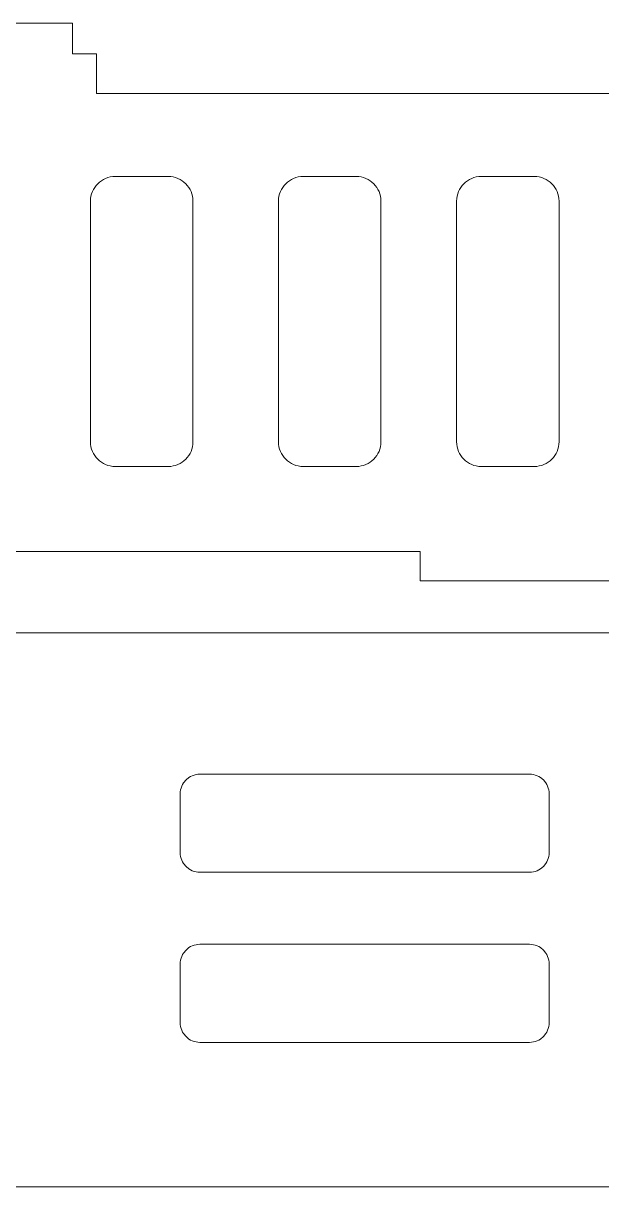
# Model space of a CAD drawing. Header units: millimetres. Extents: x -580 to 580, y -723 to 723.
# Drawn here: x 316.5 to 381.2, y -285.5 to -155.4 of the extents above; entities that cross this region are included whole.
import ezdxf

# ---------------------------------------------------------------- set-up
doc = ezdxf.new("R2010")
doc.units = ezdxf.units.MM
doc.header["$MEASUREMENT"] = 0
doc.layers.add('Camada 1', color=7, linetype='Continuous')

msp = doc.modelspace()

# ---------------------------------------------------------------- linework, layer by layer
at = {"layer": 'Camada 1', "color": 250, "lineweight": 9}
for points, knots in [([(277.954, -214.5025), (277.954, -214.5025), (211.0452, -214.5025), (211.0452, -214.5025), (211.0452, -214.5025), (211.0452, -214.5025), (211.0452, -187.8572), (211.0452, -187.8572), (211.0452, -187.8572), (211.0452, -187.8572), (208.2798, -187.8572), (208.2798, -187.8572), (208.2798, -187.8572), (208.2798, -187.8572), (208.2798, -214.5025), (208.2798, -214.5025), (208.2798, -214.5025), (208.2798, -214.5025), (201.1259, -214.5025), (201.1259, -214.5025), (201.1259, -214.5025), (201.1259, -214.5025), (201.1259, -163.2859), (201.1259, -163.2859), (201.1259, -163.2859), (201.1259, -163.2859), (215.4344, -163.2859), (215.4344, -163.2859), (215.4344, -163.2859), (215.4344, -163.2859), (215.4344, -158.8365), (215.4344, -158.8365), (215.4344, -158.8365), (215.4344, -158.8365), (218.1173, -158.8365), (218.1173, -158.8365), (218.1173, -158.8365), (218.1173, -158.8365), (218.1173, -155.4224), (218.1173, -155.4224), (218.1173, -155.4224), (218.1173, -155.4224), (225.8, -155.4224), (225.8, -155.4224), (225.8, -155.4224), (225.8, -155.4224), (225.8, -158.8365), (225.8, -158.8365), (225.8, -158.8365), (225.8, -158.8365), (228.4824, -158.8365), (228.4824, -158.8365), (228.4824, -158.8365), (228.4824, -158.8365), (228.4824, -163.2859), (228.4824, -163.2859), (228.4824, -163.2859), (228.4824, -163.2859), (311.6686, -163.2859), (311.6686, -163.2859), (311.6686, -163.2859), (311.6686, -163.2859), (311.6686, -158.8365), (311.6686, -158.8365), (311.6686, -158.8365), (311.6686, -158.8365), (314.3516, -158.8365), (314.3516, -158.8365), (314.3516, -158.8365), (314.3516, -158.8365), (314.3516, -155.4224), (314.3516, -155.4224), (314.3516, -155.4224), (314.3516, -155.4224), (322.0343, -155.4224), (322.0343, -155.4224), (322.0343, -155.4224), (322.0343, -155.4224), (322.0343, -158.8365), (322.0343, -158.8365), (322.0343, -158.8365), (322.0343, -158.8365), (324.7166, -158.8365), (324.7166, -158.8365), (324.7166, -158.8365), (324.7166, -158.8365), (324.7166, -163.2859), (324.7166, -163.2859), (324.7166, -163.2859), (324.7166, -163.2859), (409.009, -163.2859), (409.009, -163.2859), (409.009, -163.2859), (409.009, -163.2859), (409.009, -158.8365), (409.009, -158.8365), (409.009, -158.8365), (409.009, -158.8365), (411.6919, -158.8365), (411.6919, -158.8365), (411.6919, -158.8365), (411.6919, -158.8365), (411.6919, -155.4224), (411.6919, -155.4224), (411.6919, -155.4224), (411.6919, -155.4224), (419.3746, -155.4224), (419.3746, -155.4224), (419.3746, -155.4224), (419.3746, -155.4224), (419.3746, -158.8365), (419.3746, -158.8365), (419.3746, -158.8365), (419.3746, -158.8365), (422.057, -158.8365), (422.057, -158.8365), (422.057, -158.8365), (422.057, -158.8365), (422.057, -163.2859), (422.057, -163.2859), (422.057, -163.2859), (422.057, -163.2859), (435.7472, -163.2859), (435.7472, -163.2859), (435.7472, -163.2859), (435.7472, -163.2859), (435.7472, -214.5025), (435.7472, -214.5025), (435.7472, -214.5025), (435.7472, -214.5025), (427.8488, -214.5025), (427.8488, -214.5025), (427.8488, -214.5025), (427.8488, -214.5025), (427.8488, -187.8572), (427.8488, -187.8572), (427.8488, -187.8572), (427.8488, -187.8572), (425.0834, -187.8572), (425.0834, -187.8572), (425.0834, -187.8572), (425.0834, -187.8572), (425.0834, -214.5025), (425.0834, -214.5025), (425.0834, -214.5025), (425.0834, -214.5025), (383.0374, -214.5025), (383.0374, -214.5025), (383.0374, -214.5025), (383.0374, -214.5025), (383.0374, -217.7711), (383.0374, -217.7711), (383.0374, -217.7711), (383.0374, -217.7711), (360.9146, -217.7711), (360.9146, -217.7711), (360.9146, -217.7711), (360.9146, -217.7711), (360.9146, -214.5025), (360.9146, -214.5025), (360.9146, -214.5025), (360.9146, -214.5025), (300.0768, -214.5025), (300.0768, -214.5025), (300.0768, -214.5025), (300.0768, -214.5025), (300.0768, -217.7711), (300.0768, -217.7711), (300.0768, -217.7711), (300.0768, -217.7711), (277.954, -217.7711), (277.954, -217.7711), (277.954, -217.7711), (277.954, -217.7711), (277.954, -214.5025), (277.954, -214.5025), (277.954, -214.5025), (277.954, -214.5025), (277.954, -214.5025), (277.954, -214.5025)], [0, 0, 0, 0, 0.02173913, 0.02173913, 0.02173913, 0.02173913, 0.04347826, 0.04347826, 0.04347826, 0.04347826, 0.06521739, 0.06521739, 0.06521739, 0.06521739, 0.08695652, 0.08695652, 0.08695652, 0.08695652, 0.10869565, 0.10869565, 0.10869565, 0.10869565, 0.13043478, 0.13043478, 0.13043478, 0.13043478, 0.15217391, 0.15217391, 0.15217391, 0.15217391, 0.17391304, 0.17391304, 0.17391304, 0.17391304, 0.19565217, 0.19565217, 0.19565217, 0.19565217, 0.2173913, 0.2173913, 0.2173913, 0.2173913, 0.23913043, 0.23913043, 0.23913043, 0.23913043, 0.26086957, 0.26086957, 0.26086957, 0.26086957, 0.2826087, 0.2826087, 0.2826087, 0.2826087, 0.30434783, 0.30434783, 0.30434783, 0.30434783, 0.32608696, 0.32608696, 0.32608696, 0.32608696, 0.34782609, 0.34782609, 0.34782609, 0.34782609, 0.36956522, 0.36956522, 0.36956522, 0.36956522, 0.39130435, 0.39130435, 0.39130435, 0.39130435, 0.41304348, 0.41304348, 0.41304348, 0.41304348, 0.43478261, 0.43478261, 0.43478261, 0.43478261, 0.45652174, 0.45652174, 0.45652174, 0.45652174, 0.47826087, 0.47826087, 0.47826087, 0.47826087, 0.5, 0.5, 0.5, 0.5, 0.52173913, 0.52173913, 0.52173913, 0.52173913, 0.54347826, 0.54347826, 0.54347826, 0.54347826, 0.56521739, 0.56521739, 0.56521739, 0.56521739, 0.58695652, 0.58695652, 0.58695652, 0.58695652, 0.60869565, 0.60869565, 0.60869565, 0.60869565, 0.63043478, 0.63043478, 0.63043478, 0.63043478, 0.65217391, 0.65217391, 0.65217391, 0.65217391, 0.67391304, 0.67391304, 0.67391304, 0.67391304, 0.69565217, 0.69565217, 0.69565217, 0.69565217, 0.7173913, 0.7173913, 0.7173913, 0.7173913, 0.73913043, 0.73913043, 0.73913043, 0.73913043, 0.76086957, 0.76086957, 0.76086957, 0.76086957, 0.7826087, 0.7826087, 0.7826087, 0.7826087, 0.80434783, 0.80434783, 0.80434783, 0.80434783, 0.82608696, 0.82608696, 0.82608696, 0.82608696, 0.84782609, 0.84782609, 0.84782609, 0.84782609, 0.86956522, 0.86956522, 0.86956522, 0.86956522, 0.89130435, 0.89130435, 0.89130435, 0.89130435, 0.91304348, 0.91304348, 0.91304348, 0.91304348, 0.93478261, 0.93478261, 0.93478261, 0.93478261, 0.95652174, 0.95652174, 0.95652174, 0.95652174, 1, 1, 1, 1]), ([(77.4742, -285.5472), (77.4742, -285.5472), (77.4742, -276.7645), (77.4742, -276.7645), (77.4742, -276.7645), (77.4742, -276.7645), (89.4404, -276.7645), (89.4404, -276.7645), (89.4404, -276.7645), (89.4404, -276.7645), (89.4404, -273.9991), (89.4404, -273.9991), (89.4404, -273.9991), (89.4404, -273.9991), (77.4742, -273.9991), (77.4742, -273.9991), (77.4742, -273.9991), (77.4742, -273.9991), (77.4742, -265.6367), (77.4742, -265.6367), (77.4742, -265.6367), (77.4742, -265.6367), (71.9839, -265.6367), (71.9839, -265.6367), (71.9839, -265.6367), (71.9839, -265.6367), (71.9839, -255.958), (71.9839, -255.958), (71.9839, -255.958), (71.9839, -255.958), (89.4404, -255.958), (89.4404, -255.958), (89.4404, -255.958), (89.4404, -255.958), (89.4404, -253.1926), (89.4404, -253.1926), (89.4404, -253.1926), (89.4404, -253.1926), (71.9839, -253.1926), (71.9839, -253.1926), (71.9839, -253.1926), (71.9839, -253.1926), (71.9839, -243.5139), (71.9839, -243.5139), (71.9839, -243.5139), (71.9839, -243.5139), (77.4742, -243.5139), (77.4742, -243.5139), (77.4742, -243.5139), (77.4742, -243.5139), (77.4742, -235.2842), (77.4742, -235.2842), (77.4742, -235.2842), (77.4742, -235.2842), (89.4404, -235.2842), (89.4404, -235.2842), (89.4404, -235.2842), (89.4404, -235.2842), (89.4404, -232.5188), (89.4404, -232.5188), (89.4404, -232.5188), (89.4404, -232.5188), (77.4742, -232.5188), (77.4742, -232.5188), (77.4742, -232.5188), (77.4742, -232.5188), (77.4742, -223.6033), (77.4742, -223.6033), (77.4742, -223.6033), (77.4742, -223.6033), (462.8193, -223.6033), (462.8193, -223.6033), (462.8193, -223.6033), (462.8193, -223.6033), (462.8193, -243.5139), (462.8193, -243.5139), (462.8193, -243.5139), (462.8193, -243.5139), (468.36, -243.5139), (468.36, -243.5139), (468.36, -243.5139), (468.36, -243.5139), (468.36, -265.6367), (468.36, -265.6367), (468.36, -265.6367), (468.36, -265.6367), (462.8193, -265.6367), (462.8193, -265.6367), (462.8193, -265.6367), (462.8193, -265.6367), (462.8193, -285.5472), (462.8193, -285.5472), (462.8193, -285.5472), (462.8193, -285.5472), (77.4742, -285.5472), (77.4742, -285.5472), (77.4742, -285.5472), (77.4742, -285.5472), (77.4742, -285.5472), (77.4742, -285.5472)], [0, 0, 0, 0, 0.03846154, 0.03846154, 0.03846154, 0.03846154, 0.07692308, 0.07692308, 0.07692308, 0.07692308, 0.11538462, 0.11538462, 0.11538462, 0.11538462, 0.15384615, 0.15384615, 0.15384615, 0.15384615, 0.19230769, 0.19230769, 0.19230769, 0.19230769, 0.23076923, 0.23076923, 0.23076923, 0.23076923, 0.26923077, 0.26923077, 0.26923077, 0.26923077, 0.30769231, 0.30769231, 0.30769231, 0.30769231, 0.34615385, 0.34615385, 0.34615385, 0.34615385, 0.38461538, 0.38461538, 0.38461538, 0.38461538, 0.42307692, 0.42307692, 0.42307692, 0.42307692, 0.46153846, 0.46153846, 0.46153846, 0.46153846, 0.5, 0.5, 0.5, 0.5, 0.53846154, 0.53846154, 0.53846154, 0.53846154, 0.57692308, 0.57692308, 0.57692308, 0.57692308, 0.61538462, 0.61538462, 0.61538462, 0.61538462, 0.65384615, 0.65384615, 0.65384615, 0.65384615, 0.69230769, 0.69230769, 0.69230769, 0.69230769, 0.73076923, 0.73076923, 0.73076923, 0.73076923, 0.76923077, 0.76923077, 0.76923077, 0.76923077, 0.80769231, 0.80769231, 0.80769231, 0.80769231, 0.84615385, 0.84615385, 0.84615385, 0.84615385, 0.88461538, 0.88461538, 0.88461538, 0.88461538, 0.92307692, 0.92307692, 0.92307692, 0.92307692, 1, 1, 1, 1])]:
    msp.add_open_spline(points, degree=3, knots=knots, dxfattribs=at)
at = {"layer": 'Camada 1', "color": 240, "lineweight": 9}
for points, knots in [([(324.0458, -175.3191), (324.0458, -175.3191), (324.0458, -202.226), (324.0458, -202.226), (324.0458, -202.226), (324.0458, -202.226), (324.0602, -202.5077), (324.0602, -202.5077), (324.0602, -202.5077), (324.0602, -202.5077), (324.1023, -202.7814), (324.1023, -202.7814), (324.1023, -202.7814), (324.1023, -202.7814), (324.1707, -203.0459), (324.1707, -203.0459), (324.1707, -203.0459), (324.1707, -203.0459), (324.2641, -203.2997), (324.2641, -203.2997), (324.2641, -203.2997), (324.2641, -203.2997), (324.3808, -203.5413), (324.3808, -203.5413), (324.3808, -203.5413), (324.3808, -203.5413), (324.5198, -203.7693), (324.5198, -203.7693), (324.5198, -203.7693), (324.5198, -203.7693), (324.6793, -203.9823), (324.6793, -203.9823), (324.6793, -203.9823), (324.6793, -203.9823), (324.8581, -204.1789), (324.8581, -204.1789), (324.8581, -204.1789), (324.8581, -204.1789), (325.0548, -204.3578), (325.0548, -204.3578), (325.0548, -204.3578), (325.0548, -204.3578), (325.2678, -204.5173), (325.2678, -204.5173), (325.2678, -204.5173), (325.2678, -204.5173), (325.4958, -204.6562), (325.4958, -204.6562), (325.4958, -204.6562), (325.4958, -204.6562), (325.7374, -204.773), (325.7374, -204.773), (325.7374, -204.773), (325.7374, -204.773), (325.9912, -204.8664), (325.9912, -204.8664), (325.9912, -204.8664), (325.9912, -204.8664), (326.2557, -204.9348), (326.2557, -204.9348), (326.2557, -204.9348), (326.2557, -204.9348), (326.5294, -204.9769), (326.5294, -204.9769), (326.5294, -204.9769), (326.5294, -204.9769), (326.8111, -204.9913), (326.8111, -204.9913), (326.8111, -204.9913), (326.8111, -204.9913), (332.7434, -204.9913), (332.7434, -204.9913), (332.7434, -204.9913), (332.7434, -204.9913), (333.0251, -204.9769), (333.0251, -204.9769), (333.0251, -204.9769), (333.0251, -204.9769), (333.2989, -204.9348), (333.2989, -204.9348), (333.2989, -204.9348), (333.2989, -204.9348), (333.5634, -204.8664), (333.5634, -204.8664), (333.5634, -204.8664), (333.5634, -204.8664), (333.8171, -204.773), (333.8171, -204.773), (333.8171, -204.773), (333.8171, -204.773), (334.0587, -204.6562), (334.0587, -204.6562), (334.0587, -204.6562), (334.0587, -204.6562), (334.2868, -204.5173), (334.2868, -204.5173), (334.2868, -204.5173), (334.2868, -204.5173), (334.4998, -204.3578), (334.4998, -204.3578), (334.4998, -204.3578), (334.4998, -204.3578), (334.6964, -204.1789), (334.6964, -204.1789), (334.6964, -204.1789), (334.6964, -204.1789), (334.8753, -203.9823), (334.8753, -203.9823), (334.8753, -203.9823), (334.8753, -203.9823), (335.0348, -203.7693), (335.0348, -203.7693), (335.0348, -203.7693), (335.0348, -203.7693), (335.1737, -203.5413), (335.1737, -203.5413), (335.1737, -203.5413), (335.1737, -203.5413), (335.2905, -203.2997), (335.2905, -203.2997), (335.2905, -203.2997), (335.2905, -203.2997), (335.3839, -203.0459), (335.3839, -203.0459), (335.3839, -203.0459), (335.3839, -203.0459), (335.4523, -202.7814), (335.4523, -202.7814), (335.4523, -202.7814), (335.4523, -202.7814), (335.4944, -202.5077), (335.4944, -202.5077), (335.4944, -202.5077), (335.4944, -202.5077), (335.5087, -202.226), (335.5087, -202.226), (335.5087, -202.226), (335.5087, -202.226), (335.5087, -175.3191), (335.5087, -175.3191), (335.5087, -175.3191), (335.5087, -175.3191), (335.4944, -175.0374), (335.4944, -175.0374), (335.4944, -175.0374), (335.4944, -175.0374), (335.4523, -174.7635), (335.4523, -174.7635), (335.4523, -174.7635), (335.4523, -174.7635), (335.3839, -174.4991), (335.3839, -174.4991), (335.3839, -174.4991), (335.3839, -174.4991), (335.2905, -174.2453), (335.2905, -174.2453), (335.2905, -174.2453), (335.2905, -174.2453), (335.1737, -174.0037), (335.1737, -174.0037), (335.1737, -174.0037), (335.1737, -174.0037), (335.0348, -173.7757), (335.0348, -173.7757), (335.0348, -173.7757), (335.0348, -173.7757), (334.8753, -173.5626), (334.8753, -173.5626), (334.8753, -173.5626), (334.8753, -173.5626), (334.6964, -173.366), (334.6964, -173.366), (334.6964, -173.366), (334.6964, -173.366), (334.4998, -173.1872), (334.4998, -173.1872), (334.4998, -173.1872), (334.4998, -173.1872), (334.2868, -173.0276), (334.2868, -173.0276), (334.2868, -173.0276), (334.2868, -173.0276), (334.0587, -172.8887), (334.0587, -172.8887), (334.0587, -172.8887), (334.0587, -172.8887), (333.8171, -172.7719), (333.8171, -172.7719), (333.8171, -172.7719), (333.8171, -172.7719), (333.5634, -172.6785), (333.5634, -172.6785), (333.5634, -172.6785), (333.5634, -172.6785), (333.2989, -172.6101), (333.2989, -172.6101), (333.2989, -172.6101), (333.2989, -172.6101), (333.0251, -172.568), (333.0251, -172.568), (333.0251, -172.568), (333.0251, -172.568), (332.7434, -172.5537), (332.7434, -172.5537), (332.7434, -172.5537), (332.7434, -172.5537), (326.8111, -172.5537), (326.8111, -172.5537), (326.8111, -172.5537), (326.8111, -172.5537), (326.5294, -172.568), (326.5294, -172.568), (326.5294, -172.568), (326.5294, -172.568), (326.2557, -172.6101), (326.2557, -172.6101), (326.2557, -172.6101), (326.2557, -172.6101), (325.9912, -172.6785), (325.9912, -172.6785), (325.9912, -172.6785), (325.9912, -172.6785), (325.7374, -172.7719), (325.7374, -172.7719), (325.7374, -172.7719), (325.7374, -172.7719), (325.4958, -172.8887), (325.4958, -172.8887), (325.4958, -172.8887), (325.4958, -172.8887), (325.2678, -173.0276), (325.2678, -173.0276), (325.2678, -173.0276), (325.2678, -173.0276), (325.0548, -173.1872), (325.0548, -173.1872), (325.0548, -173.1872), (325.0548, -173.1872), (324.8581, -173.366), (324.8581, -173.366), (324.8581, -173.366), (324.8581, -173.366), (324.6793, -173.5626), (324.6793, -173.5626), (324.6793, -173.5626), (324.6793, -173.5626), (324.5198, -173.7757), (324.5198, -173.7757), (324.5198, -173.7757), (324.5198, -173.7757), (324.3808, -174.0037), (324.3808, -174.0037), (324.3808, -174.0037), (324.3808, -174.0037), (324.2641, -174.2453), (324.2641, -174.2453), (324.2641, -174.2453), (324.2641, -174.2453), (324.1707, -174.4991), (324.1707, -174.4991), (324.1707, -174.4991), (324.1707, -174.4991), (324.1023, -174.7635), (324.1023, -174.7635), (324.1023, -174.7635), (324.1023, -174.7635), (324.0602, -175.0374), (324.0602, -175.0374), (324.0602, -175.0374), (324.0602, -175.0374), (324.0458, -175.3191), (324.0458, -175.3191), (324.0458, -175.3191), (324.0458, -175.3191), (324.0458, -175.3191), (324.0458, -175.3191)], [0, 0, 0, 0, 0.01428571, 0.01428571, 0.01428571, 0.01428571, 0.02857143, 0.02857143, 0.02857143, 0.02857143, 0.04285714, 0.04285714, 0.04285714, 0.04285714, 0.05714286, 0.05714286, 0.05714286, 0.05714286, 0.07142857, 0.07142857, 0.07142857, 0.07142857, 0.08571429, 0.08571429, 0.08571429, 0.08571429, 0.1, 0.1, 0.1, 0.1, 0.11428571, 0.11428571, 0.11428571, 0.11428571, 0.12857143, 0.12857143, 0.12857143, 0.12857143, 0.14285714, 0.14285714, 0.14285714, 0.14285714, 0.15714286, 0.15714286, 0.15714286, 0.15714286, 0.17142857, 0.17142857, 0.17142857, 0.17142857, 0.18571429, 0.18571429, 0.18571429, 0.18571429, 0.2, 0.2, 0.2, 0.2, 0.21428571, 0.21428571, 0.21428571, 0.21428571, 0.22857143, 0.22857143, 0.22857143, 0.22857143, 0.24285714, 0.24285714, 0.24285714, 0.24285714, 0.25714286, 0.25714286, 0.25714286, 0.25714286, 0.27142857, 0.27142857, 0.27142857, 0.27142857, 0.28571429, 0.28571429, 0.28571429, 0.28571429, 0.3, 0.3, 0.3, 0.3, 0.31428571, 0.31428571, 0.31428571, 0.31428571, 0.32857143, 0.32857143, 0.32857143, 0.32857143, 0.34285714, 0.34285714, 0.34285714, 0.34285714, 0.35714286, 0.35714286, 0.35714286, 0.35714286, 0.37142857, 0.37142857, 0.37142857, 0.37142857, 0.38571429, 0.38571429, 0.38571429, 0.38571429, 0.4, 0.4, 0.4, 0.4, 0.41428571, 0.41428571, 0.41428571, 0.41428571, 0.42857143, 0.42857143, 0.42857143, 0.42857143, 0.44285714, 0.44285714, 0.44285714, 0.44285714, 0.45714286, 0.45714286, 0.45714286, 0.45714286, 0.47142857, 0.47142857, 0.47142857, 0.47142857, 0.48571429, 0.48571429, 0.48571429, 0.48571429, 0.5, 0.5, 0.5, 0.5, 0.51428571, 0.51428571, 0.51428571, 0.51428571, 0.52857143, 0.52857143, 0.52857143, 0.52857143, 0.54285714, 0.54285714, 0.54285714, 0.54285714, 0.55714286, 0.55714286, 0.55714286, 0.55714286, 0.57142857, 0.57142857, 0.57142857, 0.57142857, 0.58571429, 0.58571429, 0.58571429, 0.58571429, 0.6, 0.6, 0.6, 0.6, 0.61428571, 0.61428571, 0.61428571, 0.61428571, 0.62857143, 0.62857143, 0.62857143, 0.62857143, 0.64285714, 0.64285714, 0.64285714, 0.64285714, 0.65714286, 0.65714286, 0.65714286, 0.65714286, 0.67142857, 0.67142857, 0.67142857, 0.67142857, 0.68571429, 0.68571429, 0.68571429, 0.68571429, 0.7, 0.7, 0.7, 0.7, 0.71428571, 0.71428571, 0.71428571, 0.71428571, 0.72857143, 0.72857143, 0.72857143, 0.72857143, 0.74285714, 0.74285714, 0.74285714, 0.74285714, 0.75714286, 0.75714286, 0.75714286, 0.75714286, 0.77142857, 0.77142857, 0.77142857, 0.77142857, 0.78571429, 0.78571429, 0.78571429, 0.78571429, 0.8, 0.8, 0.8, 0.8, 0.81428571, 0.81428571, 0.81428571, 0.81428571, 0.82857143, 0.82857143, 0.82857143, 0.82857143, 0.84285714, 0.84285714, 0.84285714, 0.84285714, 0.85714286, 0.85714286, 0.85714286, 0.85714286, 0.87142857, 0.87142857, 0.87142857, 0.87142857, 0.88571429, 0.88571429, 0.88571429, 0.88571429, 0.9, 0.9, 0.9, 0.9, 0.91428571, 0.91428571, 0.91428571, 0.91428571, 0.92857143, 0.92857143, 0.92857143, 0.92857143, 0.94285714, 0.94285714, 0.94285714, 0.94285714, 0.95714286, 0.95714286, 0.95714286, 0.95714286, 0.97142857, 0.97142857, 0.97142857, 0.97142857, 1, 1, 1, 1]), ([(345.0624, -175.3191), (345.0624, -175.3191), (345.0624, -202.226), (345.0624, -202.226), (345.0624, -202.226), (345.0624, -202.226), (345.0768, -202.5077), (345.0768, -202.5077), (345.0768, -202.5077), (345.0768, -202.5077), (345.119, -202.7814), (345.119, -202.7814), (345.119, -202.7814), (345.119, -202.7814), (345.1874, -203.0459), (345.1874, -203.0459), (345.1874, -203.0459), (345.1874, -203.0459), (345.2807, -203.2997), (345.2807, -203.2997), (345.2807, -203.2997), (345.2807, -203.2997), (345.3975, -203.5413), (345.3975, -203.5413), (345.3975, -203.5413), (345.3975, -203.5413), (345.5364, -203.7693), (345.5364, -203.7693), (345.5364, -203.7693), (345.5364, -203.7693), (345.696, -203.9823), (345.696, -203.9823), (345.696, -203.9823), (345.696, -203.9823), (345.8748, -204.1789), (345.8748, -204.1789), (345.8748, -204.1789), (345.8748, -204.1789), (346.0714, -204.3578), (346.0714, -204.3578), (346.0714, -204.3578), (346.0714, -204.3578), (346.2845, -204.5173), (346.2845, -204.5173), (346.2845, -204.5173), (346.2845, -204.5173), (346.5125, -204.6562), (346.5125, -204.6562), (346.5125, -204.6562), (346.5125, -204.6562), (346.7541, -204.773), (346.7541, -204.773), (346.7541, -204.773), (346.7541, -204.773), (347.0079, -204.8664), (347.0079, -204.8664), (347.0079, -204.8664), (347.0079, -204.8664), (347.2723, -204.9348), (347.2723, -204.9348), (347.2723, -204.9348), (347.2723, -204.9348), (347.5461, -204.9769), (347.5461, -204.9769), (347.5461, -204.9769), (347.5461, -204.9769), (347.8278, -204.9913), (347.8278, -204.9913), (347.8278, -204.9913), (347.8278, -204.9913), (353.76, -204.9913), (353.76, -204.9913), (353.76, -204.9913), (353.76, -204.9913), (354.0417, -204.9769), (354.0417, -204.9769), (354.0417, -204.9769), (354.0417, -204.9769), (354.3156, -204.9348), (354.3156, -204.9348), (354.3156, -204.9348), (354.3156, -204.9348), (354.5801, -204.8664), (354.5801, -204.8664), (354.5801, -204.8664), (354.5801, -204.8664), (354.8338, -204.773), (354.8338, -204.773), (354.8338, -204.773), (354.8338, -204.773), (355.0754, -204.6562), (355.0754, -204.6562), (355.0754, -204.6562), (355.0754, -204.6562), (355.3035, -204.5173), (355.3035, -204.5173), (355.3035, -204.5173), (355.3035, -204.5173), (355.5165, -204.3578), (355.5165, -204.3578), (355.5165, -204.3578), (355.5165, -204.3578), (355.7131, -204.1789), (355.7131, -204.1789), (355.7131, -204.1789), (355.7131, -204.1789), (355.8919, -203.9823), (355.8919, -203.9823), (355.8919, -203.9823), (355.8919, -203.9823), (356.0515, -203.7693), (356.0515, -203.7693), (356.0515, -203.7693), (356.0515, -203.7693), (356.1904, -203.5413), (356.1904, -203.5413), (356.1904, -203.5413), (356.1904, -203.5413), (356.3072, -203.2997), (356.3072, -203.2997), (356.3072, -203.2997), (356.3072, -203.2997), (356.4006, -203.0459), (356.4006, -203.0459), (356.4006, -203.0459), (356.4006, -203.0459), (356.469, -202.7814), (356.469, -202.7814), (356.469, -202.7814), (356.469, -202.7814), (356.5111, -202.5077), (356.5111, -202.5077), (356.5111, -202.5077), (356.5111, -202.5077), (356.5254, -202.226), (356.5254, -202.226), (356.5254, -202.226), (356.5254, -202.226), (356.5254, -175.3191), (356.5254, -175.3191), (356.5254, -175.3191), (356.5254, -175.3191), (356.5111, -175.0374), (356.5111, -175.0374), (356.5111, -175.0374), (356.5111, -175.0374), (356.469, -174.7635), (356.469, -174.7635), (356.469, -174.7635), (356.469, -174.7635), (356.4006, -174.4991), (356.4006, -174.4991), (356.4006, -174.4991), (356.4006, -174.4991), (356.3072, -174.2453), (356.3072, -174.2453), (356.3072, -174.2453), (356.3072, -174.2453), (356.1904, -174.0037), (356.1904, -174.0037), (356.1904, -174.0037), (356.1904, -174.0037), (356.0515, -173.7757), (356.0515, -173.7757), (356.0515, -173.7757), (356.0515, -173.7757), (355.8919, -173.5626), (355.8919, -173.5626), (355.8919, -173.5626), (355.8919, -173.5626), (355.7131, -173.366), (355.7131, -173.366), (355.7131, -173.366), (355.7131, -173.366), (355.5165, -173.1872), (355.5165, -173.1872), (355.5165, -173.1872), (355.5165, -173.1872), (355.3035, -173.0276), (355.3035, -173.0276), (355.3035, -173.0276), (355.3035, -173.0276), (355.0754, -172.8887), (355.0754, -172.8887), (355.0754, -172.8887), (355.0754, -172.8887), (354.8338, -172.7719), (354.8338, -172.7719), (354.8338, -172.7719), (354.8338, -172.7719), (354.5801, -172.6785), (354.5801, -172.6785), (354.5801, -172.6785), (354.5801, -172.6785), (354.3156, -172.6101), (354.3156, -172.6101), (354.3156, -172.6101), (354.3156, -172.6101), (354.0417, -172.568), (354.0417, -172.568), (354.0417, -172.568), (354.0417, -172.568), (353.76, -172.5537), (353.76, -172.5537), (353.76, -172.5537), (353.76, -172.5537), (347.8278, -172.5537), (347.8278, -172.5537), (347.8278, -172.5537), (347.8278, -172.5537), (347.5461, -172.568), (347.5461, -172.568), (347.5461, -172.568), (347.5461, -172.568), (347.2723, -172.6101), (347.2723, -172.6101), (347.2723, -172.6101), (347.2723, -172.6101), (347.0079, -172.6785), (347.0079, -172.6785), (347.0079, -172.6785), (347.0079, -172.6785), (346.7541, -172.7719), (346.7541, -172.7719), (346.7541, -172.7719), (346.7541, -172.7719), (346.5125, -172.8887), (346.5125, -172.8887), (346.5125, -172.8887), (346.5125, -172.8887), (346.2845, -173.0276), (346.2845, -173.0276), (346.2845, -173.0276), (346.2845, -173.0276), (346.0714, -173.1872), (346.0714, -173.1872), (346.0714, -173.1872), (346.0714, -173.1872), (345.8748, -173.366), (345.8748, -173.366), (345.8748, -173.366), (345.8748, -173.366), (345.696, -173.5626), (345.696, -173.5626), (345.696, -173.5626), (345.696, -173.5626), (345.5364, -173.7757), (345.5364, -173.7757), (345.5364, -173.7757), (345.5364, -173.7757), (345.3975, -174.0037), (345.3975, -174.0037), (345.3975, -174.0037), (345.3975, -174.0037), (345.2807, -174.2453), (345.2807, -174.2453), (345.2807, -174.2453), (345.2807, -174.2453), (345.1874, -174.4991), (345.1874, -174.4991), (345.1874, -174.4991), (345.1874, -174.4991), (345.119, -174.7635), (345.119, -174.7635), (345.119, -174.7635), (345.119, -174.7635), (345.0768, -175.0374), (345.0768, -175.0374), (345.0768, -175.0374), (345.0768, -175.0374), (345.0624, -175.3191), (345.0624, -175.3191), (345.0624, -175.3191), (345.0624, -175.3191), (345.0624, -175.3191), (345.0624, -175.3191)], [0, 0, 0, 0, 0.01428571, 0.01428571, 0.01428571, 0.01428571, 0.02857143, 0.02857143, 0.02857143, 0.02857143, 0.04285714, 0.04285714, 0.04285714, 0.04285714, 0.05714286, 0.05714286, 0.05714286, 0.05714286, 0.07142857, 0.07142857, 0.07142857, 0.07142857, 0.08571429, 0.08571429, 0.08571429, 0.08571429, 0.1, 0.1, 0.1, 0.1, 0.11428571, 0.11428571, 0.11428571, 0.11428571, 0.12857143, 0.12857143, 0.12857143, 0.12857143, 0.14285714, 0.14285714, 0.14285714, 0.14285714, 0.15714286, 0.15714286, 0.15714286, 0.15714286, 0.17142857, 0.17142857, 0.17142857, 0.17142857, 0.18571429, 0.18571429, 0.18571429, 0.18571429, 0.2, 0.2, 0.2, 0.2, 0.21428571, 0.21428571, 0.21428571, 0.21428571, 0.22857143, 0.22857143, 0.22857143, 0.22857143, 0.24285714, 0.24285714, 0.24285714, 0.24285714, 0.25714286, 0.25714286, 0.25714286, 0.25714286, 0.27142857, 0.27142857, 0.27142857, 0.27142857, 0.28571429, 0.28571429, 0.28571429, 0.28571429, 0.3, 0.3, 0.3, 0.3, 0.31428571, 0.31428571, 0.31428571, 0.31428571, 0.32857143, 0.32857143, 0.32857143, 0.32857143, 0.34285714, 0.34285714, 0.34285714, 0.34285714, 0.35714286, 0.35714286, 0.35714286, 0.35714286, 0.37142857, 0.37142857, 0.37142857, 0.37142857, 0.38571429, 0.38571429, 0.38571429, 0.38571429, 0.4, 0.4, 0.4, 0.4, 0.41428571, 0.41428571, 0.41428571, 0.41428571, 0.42857143, 0.42857143, 0.42857143, 0.42857143, 0.44285714, 0.44285714, 0.44285714, 0.44285714, 0.45714286, 0.45714286, 0.45714286, 0.45714286, 0.47142857, 0.47142857, 0.47142857, 0.47142857, 0.48571429, 0.48571429, 0.48571429, 0.48571429, 0.5, 0.5, 0.5, 0.5, 0.51428571, 0.51428571, 0.51428571, 0.51428571, 0.52857143, 0.52857143, 0.52857143, 0.52857143, 0.54285714, 0.54285714, 0.54285714, 0.54285714, 0.55714286, 0.55714286, 0.55714286, 0.55714286, 0.57142857, 0.57142857, 0.57142857, 0.57142857, 0.58571429, 0.58571429, 0.58571429, 0.58571429, 0.6, 0.6, 0.6, 0.6, 0.61428571, 0.61428571, 0.61428571, 0.61428571, 0.62857143, 0.62857143, 0.62857143, 0.62857143, 0.64285714, 0.64285714, 0.64285714, 0.64285714, 0.65714286, 0.65714286, 0.65714286, 0.65714286, 0.67142857, 0.67142857, 0.67142857, 0.67142857, 0.68571429, 0.68571429, 0.68571429, 0.68571429, 0.7, 0.7, 0.7, 0.7, 0.71428571, 0.71428571, 0.71428571, 0.71428571, 0.72857143, 0.72857143, 0.72857143, 0.72857143, 0.74285714, 0.74285714, 0.74285714, 0.74285714, 0.75714286, 0.75714286, 0.75714286, 0.75714286, 0.77142857, 0.77142857, 0.77142857, 0.77142857, 0.78571429, 0.78571429, 0.78571429, 0.78571429, 0.8, 0.8, 0.8, 0.8, 0.81428571, 0.81428571, 0.81428571, 0.81428571, 0.82857143, 0.82857143, 0.82857143, 0.82857143, 0.84285714, 0.84285714, 0.84285714, 0.84285714, 0.85714286, 0.85714286, 0.85714286, 0.85714286, 0.87142857, 0.87142857, 0.87142857, 0.87142857, 0.88571429, 0.88571429, 0.88571429, 0.88571429, 0.9, 0.9, 0.9, 0.9, 0.91428571, 0.91428571, 0.91428571, 0.91428571, 0.92857143, 0.92857143, 0.92857143, 0.92857143, 0.94285714, 0.94285714, 0.94285714, 0.94285714, 0.95714286, 0.95714286, 0.95714286, 0.95714286, 0.97142857, 0.97142857, 0.97142857, 0.97142857, 1, 1, 1, 1]), ([(364.973, -175.3191), (364.973, -175.3191), (364.973, -202.226), (364.973, -202.226), (364.973, -202.226), (364.973, -202.226), (364.9874, -202.5077), (364.9874, -202.5077), (364.9874, -202.5077), (364.9874, -202.5077), (365.0295, -202.7814), (365.0295, -202.7814), (365.0295, -202.7814), (365.0295, -202.7814), (365.0979, -203.0459), (365.0979, -203.0459), (365.0979, -203.0459), (365.0979, -203.0459), (365.1913, -203.2997), (365.1913, -203.2997), (365.1913, -203.2997), (365.1913, -203.2997), (365.3081, -203.5413), (365.3081, -203.5413), (365.3081, -203.5413), (365.3081, -203.5413), (365.447, -203.7693), (365.447, -203.7693), (365.447, -203.7693), (365.447, -203.7693), (365.6065, -203.9823), (365.6065, -203.9823), (365.6065, -203.9823), (365.6065, -203.9823), (365.7854, -204.1789), (365.7854, -204.1789), (365.7854, -204.1789), (365.7854, -204.1789), (365.982, -204.3578), (365.982, -204.3578), (365.982, -204.3578), (365.982, -204.3578), (366.195, -204.5173), (366.195, -204.5173), (366.195, -204.5173), (366.195, -204.5173), (366.423, -204.6562), (366.423, -204.6562), (366.423, -204.6562), (366.423, -204.6562), (366.6646, -204.773), (366.6646, -204.773), (366.6646, -204.773), (366.6646, -204.773), (366.9184, -204.8664), (366.9184, -204.8664), (366.9184, -204.8664), (366.9184, -204.8664), (367.1829, -204.9348), (367.1829, -204.9348), (367.1829, -204.9348), (367.1829, -204.9348), (367.4566, -204.9769), (367.4566, -204.9769), (367.4566, -204.9769), (367.4566, -204.9769), (367.7383, -204.9913), (367.7383, -204.9913), (367.7383, -204.9913), (367.7383, -204.9913), (373.6706, -204.9913), (373.6706, -204.9913), (373.6706, -204.9913), (373.6706, -204.9913), (373.9523, -204.9769), (373.9523, -204.9769), (373.9523, -204.9769), (373.9523, -204.9769), (374.2261, -204.9348), (374.2261, -204.9348), (374.2261, -204.9348), (374.2261, -204.9348), (374.4906, -204.8664), (374.4906, -204.8664), (374.4906, -204.8664), (374.4906, -204.8664), (374.7444, -204.773), (374.7444, -204.773), (374.7444, -204.773), (374.7444, -204.773), (374.986, -204.6562), (374.986, -204.6562), (374.986, -204.6562), (374.986, -204.6562), (375.214, -204.5173), (375.214, -204.5173), (375.214, -204.5173), (375.214, -204.5173), (375.427, -204.3578), (375.427, -204.3578), (375.427, -204.3578), (375.427, -204.3578), (375.6236, -204.1789), (375.6236, -204.1789), (375.6236, -204.1789), (375.6236, -204.1789), (375.8025, -203.9823), (375.8025, -203.9823), (375.8025, -203.9823), (375.8025, -203.9823), (375.962, -203.7693), (375.962, -203.7693), (375.962, -203.7693), (375.962, -203.7693), (376.1009, -203.5413), (376.1009, -203.5413), (376.1009, -203.5413), (376.1009, -203.5413), (376.2177, -203.2997), (376.2177, -203.2997), (376.2177, -203.2997), (376.2177, -203.2997), (376.3111, -203.0459), (376.3111, -203.0459), (376.3111, -203.0459), (376.3111, -203.0459), (376.3795, -202.7814), (376.3795, -202.7814), (376.3795, -202.7814), (376.3795, -202.7814), (376.4216, -202.5077), (376.4216, -202.5077), (376.4216, -202.5077), (376.4216, -202.5077), (376.4359, -202.226), (376.4359, -202.226), (376.4359, -202.226), (376.4359, -202.226), (376.4359, -175.3191), (376.4359, -175.3191), (376.4359, -175.3191), (376.4359, -175.3191), (376.4216, -175.0374), (376.4216, -175.0374), (376.4216, -175.0374), (376.4216, -175.0374), (376.3795, -174.7635), (376.3795, -174.7635), (376.3795, -174.7635), (376.3795, -174.7635), (376.3111, -174.4991), (376.3111, -174.4991), (376.3111, -174.4991), (376.3111, -174.4991), (376.2177, -174.2453), (376.2177, -174.2453), (376.2177, -174.2453), (376.2177, -174.2453), (376.1009, -174.0037), (376.1009, -174.0037), (376.1009, -174.0037), (376.1009, -174.0037), (375.962, -173.7757), (375.962, -173.7757), (375.962, -173.7757), (375.962, -173.7757), (375.8025, -173.5626), (375.8025, -173.5626), (375.8025, -173.5626), (375.8025, -173.5626), (375.6236, -173.366), (375.6236, -173.366), (375.6236, -173.366), (375.6236, -173.366), (375.427, -173.1872), (375.427, -173.1872), (375.427, -173.1872), (375.427, -173.1872), (375.214, -173.0276), (375.214, -173.0276), (375.214, -173.0276), (375.214, -173.0276), (374.986, -172.8887), (374.986, -172.8887), (374.986, -172.8887), (374.986, -172.8887), (374.7444, -172.7719), (374.7444, -172.7719), (374.7444, -172.7719), (374.7444, -172.7719), (374.4906, -172.6785), (374.4906, -172.6785), (374.4906, -172.6785), (374.4906, -172.6785), (374.2261, -172.6101), (374.2261, -172.6101), (374.2261, -172.6101), (374.2261, -172.6101), (373.9523, -172.568), (373.9523, -172.568), (373.9523, -172.568), (373.9523, -172.568), (373.6706, -172.5537), (373.6706, -172.5537), (373.6706, -172.5537), (373.6706, -172.5537), (367.7383, -172.5537), (367.7383, -172.5537), (367.7383, -172.5537), (367.7383, -172.5537), (367.4566, -172.568), (367.4566, -172.568), (367.4566, -172.568), (367.4566, -172.568), (367.1829, -172.6101), (367.1829, -172.6101), (367.1829, -172.6101), (367.1829, -172.6101), (366.9184, -172.6785), (366.9184, -172.6785), (366.9184, -172.6785), (366.9184, -172.6785), (366.6646, -172.7719), (366.6646, -172.7719), (366.6646, -172.7719), (366.6646, -172.7719), (366.423, -172.8887), (366.423, -172.8887), (366.423, -172.8887), (366.423, -172.8887), (366.195, -173.0276), (366.195, -173.0276), (366.195, -173.0276), (366.195, -173.0276), (365.982, -173.1872), (365.982, -173.1872), (365.982, -173.1872), (365.982, -173.1872), (365.7854, -173.366), (365.7854, -173.366), (365.7854, -173.366), (365.7854, -173.366), (365.6065, -173.5626), (365.6065, -173.5626), (365.6065, -173.5626), (365.6065, -173.5626), (365.447, -173.7757), (365.447, -173.7757), (365.447, -173.7757), (365.447, -173.7757), (365.3081, -174.0037), (365.3081, -174.0037), (365.3081, -174.0037), (365.3081, -174.0037), (365.1913, -174.2453), (365.1913, -174.2453), (365.1913, -174.2453), (365.1913, -174.2453), (365.0979, -174.4991), (365.0979, -174.4991), (365.0979, -174.4991), (365.0979, -174.4991), (365.0295, -174.7635), (365.0295, -174.7635), (365.0295, -174.7635), (365.0295, -174.7635), (364.9874, -175.0374), (364.9874, -175.0374), (364.9874, -175.0374), (364.9874, -175.0374), (364.973, -175.3191), (364.973, -175.3191), (364.973, -175.3191), (364.973, -175.3191), (364.973, -175.3191), (364.973, -175.3191)], [0, 0, 0, 0, 0.01428571, 0.01428571, 0.01428571, 0.01428571, 0.02857143, 0.02857143, 0.02857143, 0.02857143, 0.04285714, 0.04285714, 0.04285714, 0.04285714, 0.05714286, 0.05714286, 0.05714286, 0.05714286, 0.07142857, 0.07142857, 0.07142857, 0.07142857, 0.08571429, 0.08571429, 0.08571429, 0.08571429, 0.1, 0.1, 0.1, 0.1, 0.11428571, 0.11428571, 0.11428571, 0.11428571, 0.12857143, 0.12857143, 0.12857143, 0.12857143, 0.14285714, 0.14285714, 0.14285714, 0.14285714, 0.15714286, 0.15714286, 0.15714286, 0.15714286, 0.17142857, 0.17142857, 0.17142857, 0.17142857, 0.18571429, 0.18571429, 0.18571429, 0.18571429, 0.2, 0.2, 0.2, 0.2, 0.21428571, 0.21428571, 0.21428571, 0.21428571, 0.22857143, 0.22857143, 0.22857143, 0.22857143, 0.24285714, 0.24285714, 0.24285714, 0.24285714, 0.25714286, 0.25714286, 0.25714286, 0.25714286, 0.27142857, 0.27142857, 0.27142857, 0.27142857, 0.28571429, 0.28571429, 0.28571429, 0.28571429, 0.3, 0.3, 0.3, 0.3, 0.31428571, 0.31428571, 0.31428571, 0.31428571, 0.32857143, 0.32857143, 0.32857143, 0.32857143, 0.34285714, 0.34285714, 0.34285714, 0.34285714, 0.35714286, 0.35714286, 0.35714286, 0.35714286, 0.37142857, 0.37142857, 0.37142857, 0.37142857, 0.38571429, 0.38571429, 0.38571429, 0.38571429, 0.4, 0.4, 0.4, 0.4, 0.41428571, 0.41428571, 0.41428571, 0.41428571, 0.42857143, 0.42857143, 0.42857143, 0.42857143, 0.44285714, 0.44285714, 0.44285714, 0.44285714, 0.45714286, 0.45714286, 0.45714286, 0.45714286, 0.47142857, 0.47142857, 0.47142857, 0.47142857, 0.48571429, 0.48571429, 0.48571429, 0.48571429, 0.5, 0.5, 0.5, 0.5, 0.51428571, 0.51428571, 0.51428571, 0.51428571, 0.52857143, 0.52857143, 0.52857143, 0.52857143, 0.54285714, 0.54285714, 0.54285714, 0.54285714, 0.55714286, 0.55714286, 0.55714286, 0.55714286, 0.57142857, 0.57142857, 0.57142857, 0.57142857, 0.58571429, 0.58571429, 0.58571429, 0.58571429, 0.6, 0.6, 0.6, 0.6, 0.61428571, 0.61428571, 0.61428571, 0.61428571, 0.62857143, 0.62857143, 0.62857143, 0.62857143, 0.64285714, 0.64285714, 0.64285714, 0.64285714, 0.65714286, 0.65714286, 0.65714286, 0.65714286, 0.67142857, 0.67142857, 0.67142857, 0.67142857, 0.68571429, 0.68571429, 0.68571429, 0.68571429, 0.7, 0.7, 0.7, 0.7, 0.71428571, 0.71428571, 0.71428571, 0.71428571, 0.72857143, 0.72857143, 0.72857143, 0.72857143, 0.74285714, 0.74285714, 0.74285714, 0.74285714, 0.75714286, 0.75714286, 0.75714286, 0.75714286, 0.77142857, 0.77142857, 0.77142857, 0.77142857, 0.78571429, 0.78571429, 0.78571429, 0.78571429, 0.8, 0.8, 0.8, 0.8, 0.81428571, 0.81428571, 0.81428571, 0.81428571, 0.82857143, 0.82857143, 0.82857143, 0.82857143, 0.84285714, 0.84285714, 0.84285714, 0.84285714, 0.85714286, 0.85714286, 0.85714286, 0.85714286, 0.87142857, 0.87142857, 0.87142857, 0.87142857, 0.88571429, 0.88571429, 0.88571429, 0.88571429, 0.9, 0.9, 0.9, 0.9, 0.91428571, 0.91428571, 0.91428571, 0.91428571, 0.92857143, 0.92857143, 0.92857143, 0.92857143, 0.94285714, 0.94285714, 0.94285714, 0.94285714, 0.95714286, 0.95714286, 0.95714286, 0.95714286, 0.97142857, 0.97142857, 0.97142857, 0.97142857, 1, 1, 1, 1]), ([(373.1124, -239.4062), (373.1124, -239.4062), (336.2907, -239.4062), (336.2907, -239.4062), (336.2907, -239.4062), (336.2907, -239.4062), (336.0652, -239.4177), (336.0652, -239.4177), (336.0652, -239.4177), (336.0652, -239.4177), (335.8462, -239.4513), (335.8462, -239.4513), (335.8462, -239.4513), (335.8462, -239.4513), (335.6346, -239.5061), (335.6346, -239.5061), (335.6346, -239.5061), (335.6346, -239.5061), (335.4317, -239.5807), (335.4317, -239.5807), (335.4317, -239.5807), (335.4317, -239.5807), (335.2384, -239.6743), (335.2384, -239.6743), (335.2384, -239.6743), (335.2384, -239.6743), (335.0559, -239.7854), (335.0559, -239.7854), (335.0559, -239.7854), (335.0559, -239.7854), (334.7282, -240.0561), (334.7282, -240.0561), (334.7282, -240.0561), (334.7282, -240.0561), (334.4575, -240.3839), (334.4575, -240.3839), (334.4575, -240.3839), (334.4575, -240.3839), (334.3462, -240.5663), (334.3462, -240.5663), (334.3462, -240.5663), (334.3462, -240.5663), (334.2529, -240.7596), (334.2529, -240.7596), (334.2529, -240.7596), (334.2529, -240.7596), (334.1782, -240.9626), (334.1782, -240.9626), (334.1782, -240.9626), (334.1782, -240.9626), (334.1235, -241.174), (334.1235, -241.174), (334.1235, -241.174), (334.1235, -241.174), (334.0898, -241.3932), (334.0898, -241.3932), (334.0898, -241.3932), (334.0898, -241.3932), (334.0784, -241.6184), (334.0784, -241.6184), (334.0784, -241.6184), (334.0784, -241.6184), (334.0784, -248.1691), (334.0784, -248.1691), (334.0784, -248.1691), (334.0784, -248.1691), (334.0898, -248.3944), (334.0898, -248.3944), (334.0898, -248.3944), (334.0898, -248.3944), (334.1235, -248.6136), (334.1235, -248.6136), (334.1235, -248.6136), (334.1235, -248.6136), (334.1782, -248.8251), (334.1782, -248.8251), (334.1782, -248.8251), (334.1782, -248.8251), (334.2529, -249.0281), (334.2529, -249.0281), (334.2529, -249.0281), (334.2529, -249.0281), (334.3462, -249.2214), (334.3462, -249.2214), (334.3462, -249.2214), (334.3462, -249.2214), (334.4575, -249.4038), (334.4575, -249.4038), (334.4575, -249.4038), (334.4575, -249.4038), (334.7282, -249.7314), (334.7282, -249.7314), (334.7282, -249.7314), (334.7282, -249.7314), (335.0559, -250.0022), (335.0559, -250.0022), (335.0559, -250.0022), (335.0559, -250.0022), (335.2384, -250.1134), (335.2384, -250.1134), (335.2384, -250.1134), (335.2384, -250.1134), (335.4317, -250.2069), (335.4317, -250.2069), (335.4317, -250.2069), (335.4317, -250.2069), (335.6346, -250.2814), (335.6346, -250.2814), (335.6346, -250.2814), (335.6346, -250.2814), (335.8462, -250.3363), (335.8462, -250.3363), (335.8462, -250.3363), (335.8462, -250.3363), (336.0652, -250.3699), (336.0652, -250.3699), (336.0652, -250.3699), (336.0652, -250.3699), (336.2907, -250.3813), (336.2907, -250.3813), (336.2907, -250.3813), (336.2907, -250.3813), (373.1124, -250.3813), (373.1124, -250.3813), (373.1124, -250.3813), (373.1124, -250.3813), (373.3377, -250.3699), (373.3377, -250.3699), (373.3377, -250.3699), (373.3377, -250.3699), (373.5568, -250.3363), (373.5568, -250.3363), (373.5568, -250.3363), (373.5568, -250.3363), (373.7684, -250.2814), (373.7684, -250.2814), (373.7684, -250.2814), (373.7684, -250.2814), (373.9713, -250.2069), (373.9713, -250.2069), (373.9713, -250.2069), (373.9713, -250.2069), (374.1646, -250.1134), (374.1646, -250.1134), (374.1646, -250.1134), (374.1646, -250.1134), (374.3471, -250.0022), (374.3471, -250.0022), (374.3471, -250.0022), (374.3471, -250.0022), (374.6749, -249.7314), (374.6749, -249.7314), (374.6749, -249.7314), (374.6749, -249.7314), (374.9455, -249.4038), (374.9455, -249.4038), (374.9455, -249.4038), (374.9455, -249.4038), (375.0567, -249.2214), (375.0567, -249.2214), (375.0567, -249.2214), (375.0567, -249.2214), (375.1501, -249.0281), (375.1501, -249.0281), (375.1501, -249.0281), (375.1501, -249.0281), (375.2248, -248.8251), (375.2248, -248.8251), (375.2248, -248.8251), (375.2248, -248.8251), (375.2795, -248.6136), (375.2795, -248.6136), (375.2795, -248.6136), (375.2795, -248.6136), (375.3132, -248.3944), (375.3132, -248.3944), (375.3132, -248.3944), (375.3132, -248.3944), (375.3247, -248.1691), (375.3247, -248.1691), (375.3247, -248.1691), (375.3247, -248.1691), (375.3247, -241.6184), (375.3247, -241.6184), (375.3247, -241.6184), (375.3247, -241.6184), (375.3132, -241.3932), (375.3132, -241.3932), (375.3132, -241.3932), (375.3132, -241.3932), (375.2795, -241.174), (375.2795, -241.174), (375.2795, -241.174), (375.2795, -241.174), (375.2248, -240.9626), (375.2248, -240.9626), (375.2248, -240.9626), (375.2248, -240.9626), (375.1501, -240.7596), (375.1501, -240.7596), (375.1501, -240.7596), (375.1501, -240.7596), (375.0567, -240.5663), (375.0567, -240.5663), (375.0567, -240.5663), (375.0567, -240.5663), (374.9455, -240.3839), (374.9455, -240.3839), (374.9455, -240.3839), (374.9455, -240.3839), (374.6749, -240.0561), (374.6749, -240.0561), (374.6749, -240.0561), (374.6749, -240.0561), (374.3471, -239.7854), (374.3471, -239.7854), (374.3471, -239.7854), (374.3471, -239.7854), (374.1646, -239.6743), (374.1646, -239.6743), (374.1646, -239.6743), (374.1646, -239.6743), (373.9713, -239.5807), (373.9713, -239.5807), (373.9713, -239.5807), (373.9713, -239.5807), (373.7684, -239.5061), (373.7684, -239.5061), (373.7684, -239.5061), (373.7684, -239.5061), (373.5568, -239.4513), (373.5568, -239.4513), (373.5568, -239.4513), (373.5568, -239.4513), (373.3377, -239.4177), (373.3377, -239.4177), (373.3377, -239.4177), (373.3377, -239.4177), (373.1124, -239.4062), (373.1124, -239.4062), (373.1124, -239.4062), (373.1124, -239.4062), (373.1124, -239.4062), (373.1124, -239.4062)], [0, 0, 0, 0, 0.01612903, 0.01612903, 0.01612903, 0.01612903, 0.03225806, 0.03225806, 0.03225806, 0.03225806, 0.0483871, 0.0483871, 0.0483871, 0.0483871, 0.06451613, 0.06451613, 0.06451613, 0.06451613, 0.08064516, 0.08064516, 0.08064516, 0.08064516, 0.09677419, 0.09677419, 0.09677419, 0.09677419, 0.11290323, 0.11290323, 0.11290323, 0.11290323, 0.12903226, 0.12903226, 0.12903226, 0.12903226, 0.14516129, 0.14516129, 0.14516129, 0.14516129, 0.16129032, 0.16129032, 0.16129032, 0.16129032, 0.17741935, 0.17741935, 0.17741935, 0.17741935, 0.19354839, 0.19354839, 0.19354839, 0.19354839, 0.20967742, 0.20967742, 0.20967742, 0.20967742, 0.22580645, 0.22580645, 0.22580645, 0.22580645, 0.24193548, 0.24193548, 0.24193548, 0.24193548, 0.25806452, 0.25806452, 0.25806452, 0.25806452, 0.27419355, 0.27419355, 0.27419355, 0.27419355, 0.29032258, 0.29032258, 0.29032258, 0.29032258, 0.30645161, 0.30645161, 0.30645161, 0.30645161, 0.32258065, 0.32258065, 0.32258065, 0.32258065, 0.33870968, 0.33870968, 0.33870968, 0.33870968, 0.35483871, 0.35483871, 0.35483871, 0.35483871, 0.37096774, 0.37096774, 0.37096774, 0.37096774, 0.38709677, 0.38709677, 0.38709677, 0.38709677, 0.40322581, 0.40322581, 0.40322581, 0.40322581, 0.41935484, 0.41935484, 0.41935484, 0.41935484, 0.43548387, 0.43548387, 0.43548387, 0.43548387, 0.4516129, 0.4516129, 0.4516129, 0.4516129, 0.46774194, 0.46774194, 0.46774194, 0.46774194, 0.48387097, 0.48387097, 0.48387097, 0.48387097, 0.5, 0.5, 0.5, 0.5, 0.51612903, 0.51612903, 0.51612903, 0.51612903, 0.53225806, 0.53225806, 0.53225806, 0.53225806, 0.5483871, 0.5483871, 0.5483871, 0.5483871, 0.56451613, 0.56451613, 0.56451613, 0.56451613, 0.58064516, 0.58064516, 0.58064516, 0.58064516, 0.59677419, 0.59677419, 0.59677419, 0.59677419, 0.61290323, 0.61290323, 0.61290323, 0.61290323, 0.62903226, 0.62903226, 0.62903226, 0.62903226, 0.64516129, 0.64516129, 0.64516129, 0.64516129, 0.66129032, 0.66129032, 0.66129032, 0.66129032, 0.67741935, 0.67741935, 0.67741935, 0.67741935, 0.69354839, 0.69354839, 0.69354839, 0.69354839, 0.70967742, 0.70967742, 0.70967742, 0.70967742, 0.72580645, 0.72580645, 0.72580645, 0.72580645, 0.74193548, 0.74193548, 0.74193548, 0.74193548, 0.75806452, 0.75806452, 0.75806452, 0.75806452, 0.77419355, 0.77419355, 0.77419355, 0.77419355, 0.79032258, 0.79032258, 0.79032258, 0.79032258, 0.80645161, 0.80645161, 0.80645161, 0.80645161, 0.82258065, 0.82258065, 0.82258065, 0.82258065, 0.83870968, 0.83870968, 0.83870968, 0.83870968, 0.85483871, 0.85483871, 0.85483871, 0.85483871, 0.87096774, 0.87096774, 0.87096774, 0.87096774, 0.88709677, 0.88709677, 0.88709677, 0.88709677, 0.90322581, 0.90322581, 0.90322581, 0.90322581, 0.91935484, 0.91935484, 0.91935484, 0.91935484, 0.93548387, 0.93548387, 0.93548387, 0.93548387, 0.9516129, 0.9516129, 0.9516129, 0.9516129, 0.96774194, 0.96774194, 0.96774194, 0.96774194, 1, 1, 1, 1]), ([(373.1124, -258.4296), (373.1124, -258.4296), (336.2907, -258.4296), (336.2907, -258.4296), (336.2907, -258.4296), (336.2907, -258.4296), (336.0652, -258.4412), (336.0652, -258.4412), (336.0652, -258.4412), (336.0652, -258.4412), (335.8462, -258.4748), (335.8462, -258.4748), (335.8462, -258.4748), (335.8462, -258.4748), (335.6346, -258.5296), (335.6346, -258.5296), (335.6346, -258.5296), (335.6346, -258.5296), (335.4317, -258.6042), (335.4317, -258.6042), (335.4317, -258.6042), (335.4317, -258.6042), (335.2384, -258.6977), (335.2384, -258.6977), (335.2384, -258.6977), (335.2384, -258.6977), (335.0559, -258.8088), (335.0559, -258.8088), (335.0559, -258.8088), (335.0559, -258.8088), (334.7282, -259.0795), (334.7282, -259.0795), (334.7282, -259.0795), (334.7282, -259.0795), (334.4575, -259.4073), (334.4575, -259.4073), (334.4575, -259.4073), (334.4575, -259.4073), (334.3462, -259.5897), (334.3462, -259.5897), (334.3462, -259.5897), (334.3462, -259.5897), (334.2529, -259.783), (334.2529, -259.783), (334.2529, -259.783), (334.2529, -259.783), (334.1782, -259.986), (334.1782, -259.986), (334.1782, -259.986), (334.1782, -259.986), (334.1235, -260.1975), (334.1235, -260.1975), (334.1235, -260.1975), (334.1235, -260.1975), (334.0898, -260.4166), (334.0898, -260.4166), (334.0898, -260.4166), (334.0898, -260.4166), (334.0784, -260.6419), (334.0784, -260.6419), (334.0784, -260.6419), (334.0784, -260.6419), (334.0784, -267.1925), (334.0784, -267.1925), (334.0784, -267.1925), (334.0784, -267.1925), (334.0898, -267.4179), (334.0898, -267.4179), (334.0898, -267.4179), (334.0898, -267.4179), (334.1235, -267.637), (334.1235, -267.637), (334.1235, -267.637), (334.1235, -267.637), (334.1782, -267.8485), (334.1782, -267.8485), (334.1782, -267.8485), (334.1782, -267.8485), (334.2529, -268.0515), (334.2529, -268.0515), (334.2529, -268.0515), (334.2529, -268.0515), (334.3462, -268.2448), (334.3462, -268.2448), (334.3462, -268.2448), (334.3462, -268.2448), (334.4575, -268.4272), (334.4575, -268.4272), (334.4575, -268.4272), (334.4575, -268.4272), (334.7282, -268.7549), (334.7282, -268.7549), (334.7282, -268.7549), (334.7282, -268.7549), (335.0559, -269.0256), (335.0559, -269.0256), (335.0559, -269.0256), (335.0559, -269.0256), (335.2384, -269.1368), (335.2384, -269.1368), (335.2384, -269.1368), (335.2384, -269.1368), (335.4317, -269.2303), (335.4317, -269.2303), (335.4317, -269.2303), (335.4317, -269.2303), (335.6346, -269.3049), (335.6346, -269.3049), (335.6346, -269.3049), (335.6346, -269.3049), (335.8462, -269.3597), (335.8462, -269.3597), (335.8462, -269.3597), (335.8462, -269.3597), (336.0652, -269.3933), (336.0652, -269.3933), (336.0652, -269.3933), (336.0652, -269.3933), (336.2907, -269.4048), (336.2907, -269.4048), (336.2907, -269.4048), (336.2907, -269.4048), (373.1124, -269.4048), (373.1124, -269.4048), (373.1124, -269.4048), (373.1124, -269.4048), (373.3377, -269.3933), (373.3377, -269.3933), (373.3377, -269.3933), (373.3377, -269.3933), (373.5568, -269.3597), (373.5568, -269.3597), (373.5568, -269.3597), (373.5568, -269.3597), (373.7684, -269.3049), (373.7684, -269.3049), (373.7684, -269.3049), (373.7684, -269.3049), (373.9713, -269.2303), (373.9713, -269.2303), (373.9713, -269.2303), (373.9713, -269.2303), (374.1646, -269.1368), (374.1646, -269.1368), (374.1646, -269.1368), (374.1646, -269.1368), (374.3471, -269.0256), (374.3471, -269.0256), (374.3471, -269.0256), (374.3471, -269.0256), (374.6749, -268.7549), (374.6749, -268.7549), (374.6749, -268.7549), (374.6749, -268.7549), (374.9455, -268.4272), (374.9455, -268.4272), (374.9455, -268.4272), (374.9455, -268.4272), (375.0567, -268.2448), (375.0567, -268.2448), (375.0567, -268.2448), (375.0567, -268.2448), (375.1501, -268.0515), (375.1501, -268.0515), (375.1501, -268.0515), (375.1501, -268.0515), (375.2248, -267.8485), (375.2248, -267.8485), (375.2248, -267.8485), (375.2248, -267.8485), (375.2795, -267.637), (375.2795, -267.637), (375.2795, -267.637), (375.2795, -267.637), (375.3132, -267.4179), (375.3132, -267.4179), (375.3132, -267.4179), (375.3132, -267.4179), (375.3247, -267.1925), (375.3247, -267.1925), (375.3247, -267.1925), (375.3247, -267.1925), (375.3247, -260.6419), (375.3247, -260.6419), (375.3247, -260.6419), (375.3247, -260.6419), (375.3132, -260.4166), (375.3132, -260.4166), (375.3132, -260.4166), (375.3132, -260.4166), (375.2795, -260.1975), (375.2795, -260.1975), (375.2795, -260.1975), (375.2795, -260.1975), (375.2248, -259.986), (375.2248, -259.986), (375.2248, -259.986), (375.2248, -259.986), (375.1501, -259.783), (375.1501, -259.783), (375.1501, -259.783), (375.1501, -259.783), (375.0567, -259.5897), (375.0567, -259.5897), (375.0567, -259.5897), (375.0567, -259.5897), (374.9455, -259.4073), (374.9455, -259.4073), (374.9455, -259.4073), (374.9455, -259.4073), (374.6749, -259.0795), (374.6749, -259.0795), (374.6749, -259.0795), (374.6749, -259.0795), (374.3471, -258.8088), (374.3471, -258.8088), (374.3471, -258.8088), (374.3471, -258.8088), (374.1646, -258.6977), (374.1646, -258.6977), (374.1646, -258.6977), (374.1646, -258.6977), (373.9713, -258.6042), (373.9713, -258.6042), (373.9713, -258.6042), (373.9713, -258.6042), (373.7684, -258.5296), (373.7684, -258.5296), (373.7684, -258.5296), (373.7684, -258.5296), (373.5568, -258.4748), (373.5568, -258.4748), (373.5568, -258.4748), (373.5568, -258.4748), (373.3377, -258.4412), (373.3377, -258.4412), (373.3377, -258.4412), (373.3377, -258.4412), (373.1124, -258.4296), (373.1124, -258.4296), (373.1124, -258.4296), (373.1124, -258.4296), (373.1124, -258.4296), (373.1124, -258.4296)], [0, 0, 0, 0, 0.01612903, 0.01612903, 0.01612903, 0.01612903, 0.03225806, 0.03225806, 0.03225806, 0.03225806, 0.0483871, 0.0483871, 0.0483871, 0.0483871, 0.06451613, 0.06451613, 0.06451613, 0.06451613, 0.08064516, 0.08064516, 0.08064516, 0.08064516, 0.09677419, 0.09677419, 0.09677419, 0.09677419, 0.11290323, 0.11290323, 0.11290323, 0.11290323, 0.12903226, 0.12903226, 0.12903226, 0.12903226, 0.14516129, 0.14516129, 0.14516129, 0.14516129, 0.16129032, 0.16129032, 0.16129032, 0.16129032, 0.17741935, 0.17741935, 0.17741935, 0.17741935, 0.19354839, 0.19354839, 0.19354839, 0.19354839, 0.20967742, 0.20967742, 0.20967742, 0.20967742, 0.22580645, 0.22580645, 0.22580645, 0.22580645, 0.24193548, 0.24193548, 0.24193548, 0.24193548, 0.25806452, 0.25806452, 0.25806452, 0.25806452, 0.27419355, 0.27419355, 0.27419355, 0.27419355, 0.29032258, 0.29032258, 0.29032258, 0.29032258, 0.30645161, 0.30645161, 0.30645161, 0.30645161, 0.32258065, 0.32258065, 0.32258065, 0.32258065, 0.33870968, 0.33870968, 0.33870968, 0.33870968, 0.35483871, 0.35483871, 0.35483871, 0.35483871, 0.37096774, 0.37096774, 0.37096774, 0.37096774, 0.38709677, 0.38709677, 0.38709677, 0.38709677, 0.40322581, 0.40322581, 0.40322581, 0.40322581, 0.41935484, 0.41935484, 0.41935484, 0.41935484, 0.43548387, 0.43548387, 0.43548387, 0.43548387, 0.4516129, 0.4516129, 0.4516129, 0.4516129, 0.46774194, 0.46774194, 0.46774194, 0.46774194, 0.48387097, 0.48387097, 0.48387097, 0.48387097, 0.5, 0.5, 0.5, 0.5, 0.51612903, 0.51612903, 0.51612903, 0.51612903, 0.53225806, 0.53225806, 0.53225806, 0.53225806, 0.5483871, 0.5483871, 0.5483871, 0.5483871, 0.56451613, 0.56451613, 0.56451613, 0.56451613, 0.58064516, 0.58064516, 0.58064516, 0.58064516, 0.59677419, 0.59677419, 0.59677419, 0.59677419, 0.61290323, 0.61290323, 0.61290323, 0.61290323, 0.62903226, 0.62903226, 0.62903226, 0.62903226, 0.64516129, 0.64516129, 0.64516129, 0.64516129, 0.66129032, 0.66129032, 0.66129032, 0.66129032, 0.67741935, 0.67741935, 0.67741935, 0.67741935, 0.69354839, 0.69354839, 0.69354839, 0.69354839, 0.70967742, 0.70967742, 0.70967742, 0.70967742, 0.72580645, 0.72580645, 0.72580645, 0.72580645, 0.74193548, 0.74193548, 0.74193548, 0.74193548, 0.75806452, 0.75806452, 0.75806452, 0.75806452, 0.77419355, 0.77419355, 0.77419355, 0.77419355, 0.79032258, 0.79032258, 0.79032258, 0.79032258, 0.80645161, 0.80645161, 0.80645161, 0.80645161, 0.82258065, 0.82258065, 0.82258065, 0.82258065, 0.83870968, 0.83870968, 0.83870968, 0.83870968, 0.85483871, 0.85483871, 0.85483871, 0.85483871, 0.87096774, 0.87096774, 0.87096774, 0.87096774, 0.88709677, 0.88709677, 0.88709677, 0.88709677, 0.90322581, 0.90322581, 0.90322581, 0.90322581, 0.91935484, 0.91935484, 0.91935484, 0.91935484, 0.93548387, 0.93548387, 0.93548387, 0.93548387, 0.9516129, 0.9516129, 0.9516129, 0.9516129, 0.96774194, 0.96774194, 0.96774194, 0.96774194, 1, 1, 1, 1])]:
    msp.add_open_spline(points, degree=3, knots=knots, dxfattribs=at)

doc.saveas('drawing.dxf')
